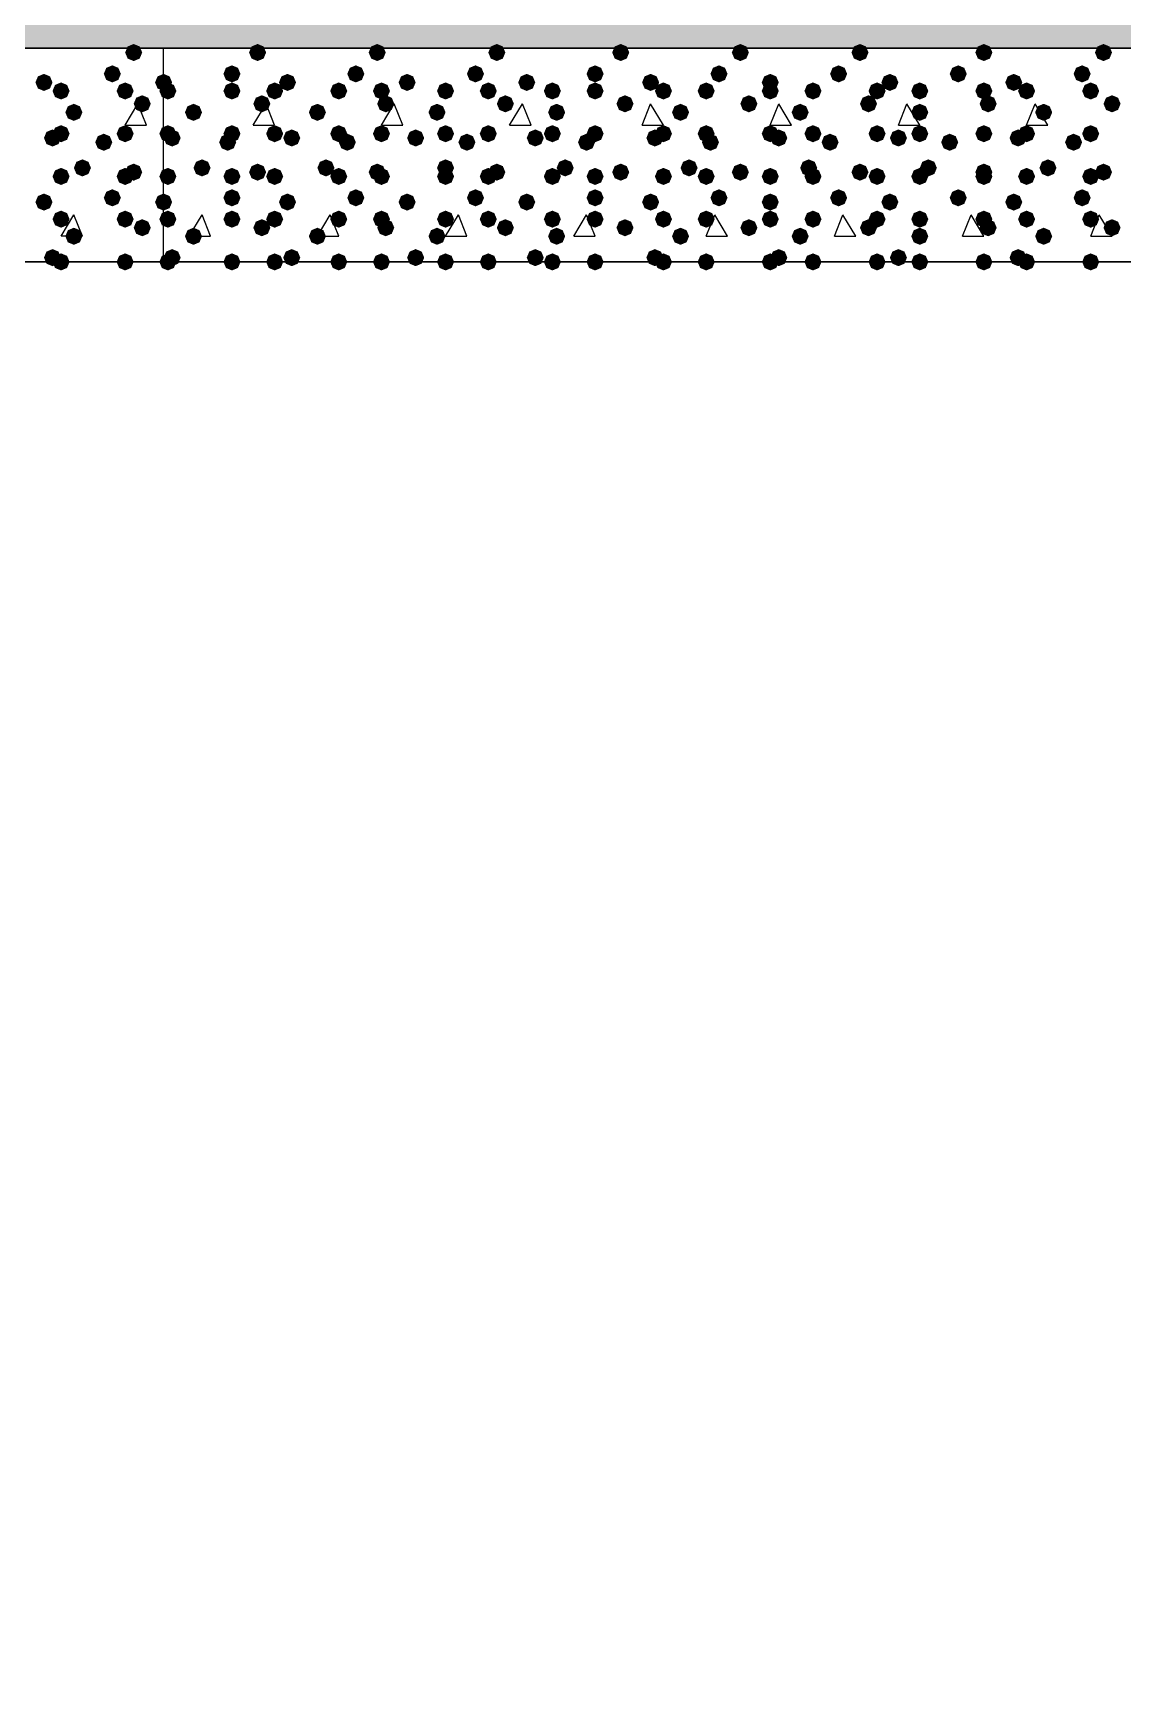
# Model space of a CAD drawing. Header units: millimetres. Extents: x 0 to 420, y 0 to 297.
# Drawn here: x 216.94 to 227.73, y 132.12 to 148.61 of the extents above; entities that cross this region are included whole.
import ezdxf

# ---------------------------------------------------------------- set-up
doc = ezdxf.new("R2010")
doc.units = ezdxf.units.MM
doc.layers.get('0').update_dxf_attribs({"linetype": 'CONTINUOUS'})

msp = doc.modelspace()

# ---------------------------------------------------------------- hatches: boundary and pattern name
at = {"true_color": 0x000008}
h = msp.add_hatch(color=0, dxfattribs=at)
h.paths.add_polyline_path([(379.603, 160.485667), (33.528, 160.485667), (379.603, 148.463)], flags=0)
h.paths.add_polyline_path([(33.528, 160.485667), (379.603, 148.463), (33.528, 148.463)], flags=0)
at = {"true_color": 0x000007}
for points in [[(218.016667, 148.420667), (217.991796, 148.360871), (217.932, 148.336), (217.872204, 148.360871), (217.847333, 148.420667), (217.872204, 148.480462), (217.932, 148.505333), (217.991796, 148.480463)], [(217.805, 148.209), (217.780129, 148.149204), (217.720333, 148.124333), (217.660538, 148.149204), (217.635667, 148.209), (217.660537, 148.268796), (217.720333, 148.293667), (217.780129, 148.268796)], [(217.127667, 148.124333), (217.102796, 148.064537), (217.043, 148.039667), (216.983204, 148.064537), (216.958333, 148.124333), (216.983204, 148.184129), (217.043, 148.209), (217.102796, 148.184129)], [(217.297, 148.039667), (217.272129, 147.979871), (217.212333, 147.955), (217.152537, 147.979871), (217.127667, 148.039667), (217.152537, 148.099462), (217.212333, 148.124333), (217.272129, 148.099463)], [(217.932, 148.039667), (217.907129, 147.979871), (217.847333, 147.955), (217.787537, 147.979871), (217.762667, 148.039667), (217.787537, 148.099462), (217.847333, 148.124333), (217.907129, 148.099463)], [(217.424, 147.828), (217.399129, 147.768204), (217.339333, 147.743333), (217.279538, 147.768204), (217.254667, 147.828), (217.279537, 147.887796), (217.339333, 147.912667), (217.399129, 147.887796)], [(218.101333, 147.912667), (218.076462, 147.852871), (218.016667, 147.828), (217.956871, 147.852871), (217.932, 147.912667), (217.956871, 147.972462), (218.016667, 147.997333), (218.076462, 147.972463)], [(217.212333, 147.574), (217.187462, 147.514204), (217.127667, 147.489333), (217.067871, 147.514204), (217.043, 147.574), (217.067871, 147.633796), (217.127667, 147.658667), (217.187462, 147.633796)], [(217.297, 147.616333), (217.272129, 147.556537), (217.212333, 147.531667), (217.152537, 147.556537), (217.127667, 147.616333), (217.152537, 147.676129), (217.212333, 147.701), (217.272129, 147.676129)], [(217.720333, 147.531667), (217.695462, 147.471871), (217.635667, 147.447), (217.575871, 147.471871), (217.551, 147.531667), (217.575871, 147.591462), (217.635667, 147.616333), (217.695462, 147.591463)], [(217.932, 147.616333), (217.907129, 147.556537), (217.847333, 147.531667), (217.787537, 147.556537), (217.762667, 147.616333), (217.787537, 147.676129), (217.847333, 147.701), (217.907129, 147.676129)], [(217.297, 147.193), (217.272129, 147.133204), (217.212333, 147.108333), (217.152537, 147.133204), (217.127667, 147.193), (217.152537, 147.252796), (217.212333, 147.277667), (217.272129, 147.252796)], [(217.508667, 147.277667), (217.483796, 147.217871), (217.424, 147.193), (217.364204, 147.217871), (217.339333, 147.277667), (217.364204, 147.337462), (217.424, 147.362333), (217.483796, 147.337463)], [(217.932, 147.193), (217.907129, 147.133204), (217.847333, 147.108333), (217.787537, 147.133204), (217.762667, 147.193), (217.787537, 147.252796), (217.847333, 147.277667), (217.907129, 147.252796)], [(218.016667, 147.235333), (217.991796, 147.175537), (217.932, 147.150667), (217.872204, 147.175537), (217.847333, 147.235333), (217.872204, 147.295129), (217.932, 147.32), (217.991796, 147.295129)], [(217.127667, 146.939), (217.102796, 146.879204), (217.043, 146.854333), (216.983204, 146.879204), (216.958333, 146.939), (216.983204, 146.998796), (217.043, 147.023667), (217.102796, 146.998796)], [(217.805, 146.981333), (217.780129, 146.921537), (217.720333, 146.896667), (217.660538, 146.921537), (217.635667, 146.981333), (217.660537, 147.041129), (217.720333, 147.066), (217.780129, 147.041129)], [(217.297, 146.769667), (217.272129, 146.709871), (217.212333, 146.685), (217.152537, 146.709871), (217.127667, 146.769667), (217.152537, 146.829462), (217.212333, 146.854333), (217.272129, 146.829463)], [(217.932, 146.769667), (217.907129, 146.709871), (217.847333, 146.685), (217.787537, 146.709871), (217.762667, 146.769667), (217.787537, 146.829462), (217.847333, 146.854333), (217.907129, 146.829463)], [(218.101333, 146.685), (218.076462, 146.625204), (218.016667, 146.600333), (217.956871, 146.625204), (217.932, 146.685), (217.956871, 146.744796), (218.016667, 146.769667), (218.076462, 146.744796)], [(217.424, 146.600333), (217.399129, 146.540537), (217.339333, 146.515667), (217.279538, 146.540537), (217.254667, 146.600333), (217.279537, 146.660129), (217.339333, 146.685), (217.399129, 146.660129)], [(217.212333, 146.388667), (217.187462, 146.328871), (217.127667, 146.304), (217.067871, 146.328871), (217.043, 146.388667), (217.067871, 146.448462), (217.127667, 146.473333), (217.187462, 146.448463)], [(217.297, 146.346333), (217.272129, 146.286537), (217.212333, 146.261667), (217.152537, 146.286537), (217.127667, 146.346333), (217.152537, 146.406129), (217.212333, 146.431), (217.272129, 146.406129)], [(217.932, 146.346333), (217.907129, 146.286537), (217.847333, 146.261667), (217.787537, 146.286537), (217.762667, 146.346333), (217.787537, 146.406129), (217.847333, 146.431), (217.907129, 146.406129)]]:
    msp.add_hatch(color=0, dxfattribs=at).paths.add_polyline_path(points, flags=0)
at = {"true_color": 0x000008}
for points in [[(219.244333, 148.420667), (219.219462, 148.360871), (219.159667, 148.336), (219.099871, 148.360871), (219.075, 148.420667), (219.099871, 148.480462), (219.159667, 148.505333), (219.219462, 148.480463)], [(220.429667, 148.420667), (220.404796, 148.360871), (220.345, 148.336), (220.285204, 148.360871), (220.260333, 148.420667), (220.285204, 148.480462), (220.345, 148.505333), (220.404796, 148.480463)], [(221.615, 148.420667), (221.590129, 148.360871), (221.530333, 148.336), (221.470538, 148.360871), (221.445667, 148.420667), (221.470537, 148.480462), (221.530333, 148.505333), (221.590129, 148.480463)], [(222.842667, 148.420667), (222.817796, 148.360871), (222.758, 148.336), (222.698204, 148.360871), (222.673333, 148.420667), (222.698204, 148.480462), (222.758, 148.505333), (222.817796, 148.480463)], [(224.028, 148.420667), (224.003129, 148.360871), (223.943333, 148.336), (223.883537, 148.360871), (223.858667, 148.420667), (223.883537, 148.480462), (223.943333, 148.505333), (224.003129, 148.480463)], [(225.213333, 148.420667), (225.188462, 148.360871), (225.128667, 148.336), (225.068871, 148.360871), (225.044, 148.420667), (225.068871, 148.480462), (225.128667, 148.505333), (225.188462, 148.480463)], [(226.441, 148.420667), (226.416129, 148.360871), (226.356333, 148.336), (226.296538, 148.360871), (226.271667, 148.420667), (226.296537, 148.480462), (226.356333, 148.505333), (226.416129, 148.480463)], [(227.626333, 148.420667), (227.601462, 148.360871), (227.541667, 148.336), (227.481871, 148.360871), (227.457, 148.420667), (227.481871, 148.480462), (227.541667, 148.505333), (227.601462, 148.480463)], [(218.990333, 148.209), (218.965462, 148.149204), (218.905667, 148.124333), (218.845871, 148.149204), (218.821, 148.209), (218.845871, 148.268796), (218.905667, 148.293667), (218.965462, 148.268796)], [(220.218, 148.209), (220.193129, 148.149204), (220.133333, 148.124333), (220.073537, 148.149204), (220.048667, 148.209), (220.073537, 148.268796), (220.133333, 148.293667), (220.193129, 148.268796)], [(221.403333, 148.209), (221.378463, 148.149204), (221.318667, 148.124333), (221.258871, 148.149204), (221.234, 148.209), (221.258871, 148.268796), (221.318667, 148.293667), (221.378462, 148.268796)], [(222.588667, 148.209), (222.563796, 148.149204), (222.504, 148.124333), (222.444204, 148.149204), (222.419333, 148.209), (222.444204, 148.268796), (222.504, 148.293667), (222.563796, 148.268796)], [(223.816333, 148.209), (223.791462, 148.149204), (223.731667, 148.124333), (223.671871, 148.149204), (223.647, 148.209), (223.671871, 148.268796), (223.731667, 148.293667), (223.791462, 148.268796)], [(225.001667, 148.209), (224.976796, 148.149204), (224.917, 148.124333), (224.857204, 148.149204), (224.832333, 148.209), (224.857204, 148.268796), (224.917, 148.293667), (224.976796, 148.268796)], [(226.187, 148.209), (226.162129, 148.149204), (226.102333, 148.124333), (226.042537, 148.149204), (226.017667, 148.209), (226.042537, 148.268796), (226.102333, 148.293667), (226.162129, 148.268796)], [(227.414667, 148.209), (227.389796, 148.149204), (227.33, 148.124333), (227.270204, 148.149204), (227.245333, 148.209), (227.270204, 148.268796), (227.33, 148.293667), (227.389796, 148.268796)], [(218.313, 148.124333), (218.288129, 148.064537), (218.228333, 148.039667), (218.168538, 148.064537), (218.143667, 148.124333), (218.168537, 148.184129), (218.228333, 148.209), (218.288129, 148.184129)], [(218.355333, 148.039667), (218.330462, 147.979871), (218.270667, 147.955), (218.210871, 147.979871), (218.186, 148.039667), (218.210871, 148.099462), (218.270667, 148.124333), (218.330462, 148.099463)], [(218.990333, 148.039667), (218.965462, 147.979871), (218.905667, 147.955), (218.845871, 147.979871), (218.821, 148.039667), (218.845871, 148.099462), (218.905667, 148.124333), (218.965462, 148.099463)], [(219.413667, 148.039667), (219.388796, 147.979871), (219.329, 147.955), (219.269204, 147.979871), (219.244333, 148.039667), (219.269204, 148.099462), (219.329, 148.124333), (219.388796, 148.099463)], [(219.540667, 148.124333), (219.515796, 148.064537), (219.456, 148.039667), (219.396204, 148.064537), (219.371333, 148.124333), (219.396204, 148.184129), (219.456, 148.209), (219.515796, 148.184129)], [(220.048667, 148.039667), (220.023796, 147.979871), (219.964, 147.955), (219.904204, 147.979871), (219.879333, 148.039667), (219.904204, 148.099462), (219.964, 148.124333), (220.023796, 148.099463)], [(220.472, 148.039667), (220.447129, 147.979871), (220.387333, 147.955), (220.327538, 147.979871), (220.302667, 148.039667), (220.327537, 148.099462), (220.387333, 148.124333), (220.447129, 148.099463)], [(220.726, 148.124333), (220.701129, 148.064537), (220.641333, 148.039667), (220.581538, 148.064537), (220.556667, 148.124333), (220.581537, 148.184129), (220.641333, 148.209), (220.701129, 148.184129)], [(221.107, 148.039667), (221.082129, 147.979871), (221.022333, 147.955), (220.962538, 147.979871), (220.937667, 148.039667), (220.962537, 148.099462), (221.022333, 148.124333), (221.082129, 148.099463)], [(221.530333, 148.039667), (221.505462, 147.979871), (221.445667, 147.955), (221.385871, 147.979871), (221.361, 148.039667), (221.385871, 148.099462), (221.445667, 148.124333), (221.505462, 148.099463)], [(221.911333, 148.124333), (221.886462, 148.064537), (221.826667, 148.039667), (221.766871, 148.064537), (221.742, 148.124333), (221.766871, 148.184129), (221.826667, 148.209), (221.886462, 148.184129)], [(222.165333, 148.039667), (222.140462, 147.979871), (222.080667, 147.955), (222.020871, 147.979871), (221.996, 148.039667), (222.020871, 148.099462), (222.080667, 148.124333), (222.140462, 148.099463)], [(222.588667, 148.039667), (222.563796, 147.979871), (222.504, 147.955), (222.444204, 147.979871), (222.419333, 148.039667), (222.444204, 148.099462), (222.504, 148.124333), (222.563796, 148.099463)], [(223.139, 148.124333), (223.114129, 148.064537), (223.054333, 148.039667), (222.994538, 148.064537), (222.969667, 148.124333), (222.994537, 148.184129), (223.054333, 148.209), (223.114129, 148.184129)], [(223.266, 148.039667), (223.241129, 147.979871), (223.181333, 147.955), (223.121538, 147.979871), (223.096667, 148.039667), (223.121537, 148.099462), (223.181333, 148.124333), (223.241129, 148.099463)], [(223.689333, 148.039667), (223.664463, 147.979871), (223.604667, 147.955), (223.544871, 147.979871), (223.52, 148.039667), (223.544871, 148.099462), (223.604667, 148.124333), (223.664462, 148.099463)], [(224.324333, 148.124333), (224.299463, 148.064537), (224.239667, 148.039667), (224.179871, 148.064537), (224.155, 148.124333), (224.179871, 148.184129), (224.239667, 148.209), (224.299462, 148.184129)], [(224.324333, 148.039667), (224.299463, 147.979871), (224.239667, 147.955), (224.179871, 147.979871), (224.155, 148.039667), (224.179871, 148.099462), (224.239667, 148.124333), (224.299462, 148.099463)], [(224.747667, 148.039667), (224.722796, 147.979871), (224.663, 147.955), (224.603204, 147.979871), (224.578333, 148.039667), (224.603204, 148.099462), (224.663, 148.124333), (224.722796, 148.099463)], [(225.382667, 148.039667), (225.357796, 147.979871), (225.298, 147.955), (225.238204, 147.979871), (225.213333, 148.039667), (225.238204, 148.099462), (225.298, 148.124333), (225.357796, 148.099463)], [(225.509667, 148.124333), (225.484796, 148.064537), (225.425, 148.039667), (225.365204, 148.064537), (225.340333, 148.124333), (225.365204, 148.184129), (225.425, 148.209), (225.484796, 148.184129)], [(225.806, 148.039667), (225.781129, 147.979871), (225.721333, 147.955), (225.661538, 147.979871), (225.636667, 148.039667), (225.661537, 148.099462), (225.721333, 148.124333), (225.781129, 148.099463)], [(226.441, 148.039667), (226.416129, 147.979871), (226.356333, 147.955), (226.296538, 147.979871), (226.271667, 148.039667), (226.296537, 148.099462), (226.356333, 148.124333), (226.416129, 148.099463)], [(226.737333, 148.124333), (226.712462, 148.064537), (226.652667, 148.039667), (226.592871, 148.064537), (226.568, 148.124333), (226.592871, 148.184129), (226.652667, 148.209), (226.712462, 148.184129)], [(226.864333, 148.039667), (226.839463, 147.979871), (226.779667, 147.955), (226.719871, 147.979871), (226.695, 148.039667), (226.719871, 148.099462), (226.779667, 148.124333), (226.839462, 148.099463)], [(227.499333, 148.039667), (227.474463, 147.979871), (227.414667, 147.955), (227.354871, 147.979871), (227.33, 148.039667), (227.354871, 148.099462), (227.414667, 148.124333), (227.474462, 148.099463)], [(218.609333, 147.828), (218.584463, 147.768204), (218.524667, 147.743333), (218.464871, 147.768204), (218.44, 147.828), (218.464871, 147.887796), (218.524667, 147.912667), (218.584462, 147.887796)], [(219.286667, 147.912667), (219.261796, 147.852871), (219.202, 147.828), (219.142204, 147.852871), (219.117333, 147.912667), (219.142204, 147.972462), (219.202, 147.997333), (219.261796, 147.972463)], [(219.837, 147.828), (219.812129, 147.768204), (219.752333, 147.743333), (219.692537, 147.768204), (219.667667, 147.828), (219.692537, 147.887796), (219.752333, 147.912667), (219.812129, 147.887796)], [(220.514333, 147.912667), (220.489463, 147.852871), (220.429667, 147.828), (220.369871, 147.852871), (220.345, 147.912667), (220.369871, 147.972462), (220.429667, 147.997333), (220.489462, 147.972463)], [(221.022333, 147.828), (220.997462, 147.768204), (220.937667, 147.743333), (220.877871, 147.768204), (220.853, 147.828), (220.877871, 147.887796), (220.937667, 147.912667), (220.997462, 147.887796)], [(221.699667, 147.912667), (221.674796, 147.852871), (221.615, 147.828), (221.555204, 147.852871), (221.530333, 147.912667), (221.555204, 147.972462), (221.615, 147.997333), (221.674796, 147.972463)], [(222.207667, 147.828), (222.182796, 147.768204), (222.123, 147.743333), (222.063204, 147.768204), (222.038333, 147.828), (222.063204, 147.887796), (222.123, 147.912667), (222.182796, 147.887796)], [(222.885, 147.912667), (222.860129, 147.852871), (222.800333, 147.828), (222.740538, 147.852871), (222.715667, 147.912667), (222.740537, 147.972462), (222.800333, 147.997333), (222.860129, 147.972463)], [(223.435333, 147.828), (223.410462, 147.768204), (223.350667, 147.743333), (223.290871, 147.768204), (223.266, 147.828), (223.290871, 147.887796), (223.350667, 147.912667), (223.410462, 147.887796)], [(224.112667, 147.912667), (224.087796, 147.852871), (224.028, 147.828), (223.968204, 147.852871), (223.943333, 147.912667), (223.968204, 147.972462), (224.028, 147.997333), (224.087796, 147.972463)], [(224.620667, 147.828), (224.595796, 147.768204), (224.536, 147.743333), (224.476204, 147.768204), (224.451333, 147.828), (224.476204, 147.887796), (224.536, 147.912667), (224.595796, 147.887796)], [(225.298, 147.912667), (225.273129, 147.852871), (225.213333, 147.828), (225.153538, 147.852871), (225.128667, 147.912667), (225.153537, 147.972462), (225.213333, 147.997333), (225.273129, 147.972463)], [(225.806, 147.828), (225.781129, 147.768204), (225.721333, 147.743333), (225.661538, 147.768204), (225.636667, 147.828), (225.661537, 147.887796), (225.721333, 147.912667), (225.781129, 147.887796)], [(226.483333, 147.912667), (226.458463, 147.852871), (226.398667, 147.828), (226.338871, 147.852871), (226.314, 147.912667), (226.338871, 147.972462), (226.398667, 147.997333), (226.458462, 147.972463)], [(227.033667, 147.828), (227.008796, 147.768204), (226.949, 147.743333), (226.889204, 147.768204), (226.864333, 147.828), (226.889204, 147.887796), (226.949, 147.912667), (227.008796, 147.887796)], [(227.711, 147.912667), (227.686129, 147.852871), (227.626333, 147.828), (227.566538, 147.852871), (227.541667, 147.912667), (227.566537, 147.972462), (227.626333, 147.997333), (227.686129, 147.972463)], [(218.355333, 147.616333), (218.330462, 147.556537), (218.270667, 147.531667), (218.210871, 147.556537), (218.186, 147.616333), (218.210871, 147.676129), (218.270667, 147.701), (218.330462, 147.676129)], [(218.397667, 147.574), (218.372796, 147.514204), (218.313, 147.489333), (218.253204, 147.514204), (218.228333, 147.574), (218.253204, 147.633796), (218.313, 147.658667), (218.372796, 147.633796)], [(218.948, 147.531667), (218.923129, 147.471871), (218.863333, 147.447), (218.803538, 147.471871), (218.778667, 147.531667), (218.803537, 147.591462), (218.863333, 147.616333), (218.923129, 147.591463)], [(218.990333, 147.616333), (218.965462, 147.556537), (218.905667, 147.531667), (218.845871, 147.556537), (218.821, 147.616333), (218.845871, 147.676129), (218.905667, 147.701), (218.965462, 147.676129)], [(219.413667, 147.616333), (219.388796, 147.556537), (219.329, 147.531667), (219.269204, 147.556537), (219.244333, 147.616333), (219.269204, 147.676129), (219.329, 147.701), (219.388796, 147.676129)], [(219.583, 147.574), (219.558129, 147.514204), (219.498333, 147.489333), (219.438538, 147.514204), (219.413667, 147.574), (219.438537, 147.633796), (219.498333, 147.658667), (219.558129, 147.633796)], [(220.048667, 147.616333), (220.023796, 147.556537), (219.964, 147.531667), (219.904204, 147.556537), (219.879333, 147.616333), (219.904204, 147.676129), (219.964, 147.701), (220.023796, 147.676129)], [(220.133333, 147.531667), (220.108462, 147.471871), (220.048667, 147.447), (219.988871, 147.471871), (219.964, 147.531667), (219.988871, 147.591462), (220.048667, 147.616333), (220.108462, 147.591463)], [(220.472, 147.616333), (220.447129, 147.556537), (220.387333, 147.531667), (220.327538, 147.556537), (220.302667, 147.616333), (220.327537, 147.676129), (220.387333, 147.701), (220.447129, 147.676129)], [(220.810667, 147.574), (220.785796, 147.514204), (220.726, 147.489333), (220.666204, 147.514204), (220.641333, 147.574), (220.666204, 147.633796), (220.726, 147.658667), (220.785796, 147.633796)], [(221.107, 147.616333), (221.082129, 147.556537), (221.022333, 147.531667), (220.962538, 147.556537), (220.937667, 147.616333), (220.962537, 147.676129), (221.022333, 147.701), (221.082129, 147.676129)], [(221.318667, 147.531667), (221.293796, 147.471871), (221.234, 147.447), (221.174204, 147.471871), (221.149333, 147.531667), (221.174204, 147.591462), (221.234, 147.616333), (221.293796, 147.591463)], [(221.530333, 147.616333), (221.505462, 147.556537), (221.445667, 147.531667), (221.385871, 147.556537), (221.361, 147.616333), (221.385871, 147.676129), (221.445667, 147.701), (221.505462, 147.676129)], [(221.996, 147.574), (221.971129, 147.514204), (221.911333, 147.489333), (221.851538, 147.514204), (221.826667, 147.574), (221.851537, 147.633796), (221.911333, 147.658667), (221.971129, 147.633796)], [(222.165333, 147.616333), (222.140462, 147.556537), (222.080667, 147.531667), (222.020871, 147.556537), (221.996, 147.616333), (222.020871, 147.676129), (222.080667, 147.701), (222.140462, 147.676129)], [(222.504, 147.531667), (222.479129, 147.471871), (222.419333, 147.447), (222.359537, 147.471871), (222.334667, 147.531667), (222.359537, 147.591462), (222.419333, 147.616333), (222.479129, 147.591463)], [(222.588667, 147.616333), (222.563796, 147.556537), (222.504, 147.531667), (222.444204, 147.556537), (222.419333, 147.616333), (222.444204, 147.676129), (222.504, 147.701), (222.563796, 147.676129)], [(223.181333, 147.574), (223.156462, 147.514204), (223.096667, 147.489333), (223.036871, 147.514204), (223.012, 147.574), (223.036871, 147.633796), (223.096667, 147.658667), (223.156462, 147.633796)], [(223.266, 147.616333), (223.241129, 147.556537), (223.181333, 147.531667), (223.121538, 147.556537), (223.096667, 147.616333), (223.121537, 147.676129), (223.181333, 147.701), (223.241129, 147.676129)], [(223.689333, 147.616333), (223.664463, 147.556537), (223.604667, 147.531667), (223.544871, 147.556537), (223.52, 147.616333), (223.544871, 147.676129), (223.604667, 147.701), (223.664462, 147.676129)], [(223.731667, 147.531667), (223.706796, 147.471871), (223.647, 147.447), (223.587204, 147.471871), (223.562333, 147.531667), (223.587204, 147.591462), (223.647, 147.616333), (223.706796, 147.591463)], [(224.324333, 147.616333), (224.299463, 147.556537), (224.239667, 147.531667), (224.179871, 147.556537), (224.155, 147.616333), (224.179871, 147.676129), (224.239667, 147.701), (224.299462, 147.676129)], [(224.409, 147.574), (224.384129, 147.514204), (224.324333, 147.489333), (224.264538, 147.514204), (224.239667, 147.574), (224.264537, 147.633796), (224.324333, 147.658667), (224.384129, 147.633796)], [(224.747667, 147.616333), (224.722796, 147.556537), (224.663, 147.531667), (224.603204, 147.556537), (224.578333, 147.616333), (224.603204, 147.676129), (224.663, 147.701), (224.722796, 147.676129)], [(224.917, 147.531667), (224.892129, 147.471871), (224.832333, 147.447), (224.772538, 147.471871), (224.747667, 147.531667), (224.772537, 147.591462), (224.832333, 147.616333), (224.892129, 147.591463)], [(225.382667, 147.616333), (225.357796, 147.556537), (225.298, 147.531667), (225.238204, 147.556537), (225.213333, 147.616333), (225.238204, 147.676129), (225.298, 147.701), (225.357796, 147.676129)], [(225.594333, 147.574), (225.569462, 147.514204), (225.509667, 147.489333), (225.449871, 147.514204), (225.425, 147.574), (225.449871, 147.633796), (225.509667, 147.658667), (225.569462, 147.633796)], [(225.806, 147.616333), (225.781129, 147.556537), (225.721333, 147.531667), (225.661538, 147.556537), (225.636667, 147.616333), (225.661537, 147.676129), (225.721333, 147.701), (225.781129, 147.676129)], [(226.102333, 147.531667), (226.077462, 147.471871), (226.017667, 147.447), (225.957871, 147.471871), (225.933, 147.531667), (225.957871, 147.591462), (226.017667, 147.616333), (226.077462, 147.591463)], [(226.441, 147.616333), (226.416129, 147.556537), (226.356333, 147.531667), (226.296538, 147.556537), (226.271667, 147.616333), (226.296537, 147.676129), (226.356333, 147.701), (226.416129, 147.676129)], [(226.779667, 147.574), (226.754796, 147.514204), (226.695, 147.489333), (226.635204, 147.514204), (226.610333, 147.574), (226.635204, 147.633796), (226.695, 147.658667), (226.754796, 147.633796)], [(226.864333, 147.616333), (226.839463, 147.556537), (226.779667, 147.531667), (226.719871, 147.556537), (226.695, 147.616333), (226.719871, 147.676129), (226.779667, 147.701), (226.839462, 147.676129)], [(227.33, 147.531667), (227.305129, 147.471871), (227.245333, 147.447), (227.185538, 147.471871), (227.160667, 147.531667), (227.185537, 147.591462), (227.245333, 147.616333), (227.305129, 147.591463)], [(227.499333, 147.616333), (227.474463, 147.556537), (227.414667, 147.531667), (227.354871, 147.556537), (227.33, 147.616333), (227.354871, 147.676129), (227.414667, 147.701), (227.474462, 147.676129)], [(218.355333, 147.193), (218.330462, 147.133204), (218.270667, 147.108333), (218.210871, 147.133204), (218.186, 147.193), (218.210871, 147.252796), (218.270667, 147.277667), (218.330462, 147.252796)], [(218.694, 147.277667), (218.669129, 147.217871), (218.609333, 147.193), (218.549537, 147.217871), (218.524667, 147.277667), (218.549537, 147.337462), (218.609333, 147.362333), (218.669129, 147.337463)], [(218.990333, 147.193), (218.965462, 147.133204), (218.905667, 147.108333), (218.845871, 147.133204), (218.821, 147.193), (218.845871, 147.252796), (218.905667, 147.277667), (218.965462, 147.252796)], [(219.244333, 147.235333), (219.219462, 147.175537), (219.159667, 147.150667), (219.099871, 147.175537), (219.075, 147.235333), (219.099871, 147.295129), (219.159667, 147.32), (219.219462, 147.295129)], [(219.413667, 147.193), (219.388796, 147.133204), (219.329, 147.108333), (219.269204, 147.133204), (219.244333, 147.193), (219.269204, 147.252796), (219.329, 147.277667), (219.388796, 147.252796)], [(219.921667, 147.277667), (219.896796, 147.217871), (219.837, 147.193), (219.777204, 147.217871), (219.752333, 147.277667), (219.777204, 147.337462), (219.837, 147.362333), (219.896796, 147.337463)], [(220.048667, 147.193), (220.023796, 147.133204), (219.964, 147.108333), (219.904204, 147.133204), (219.879333, 147.193), (219.904204, 147.252796), (219.964, 147.277667), (220.023796, 147.252796)], [(220.429667, 147.235333), (220.404796, 147.175537), (220.345, 147.150667), (220.285204, 147.175537), (220.260333, 147.235333), (220.285204, 147.295129), (220.345, 147.32), (220.404796, 147.295129)], [(220.472, 147.193), (220.447129, 147.133204), (220.387333, 147.108333), (220.327538, 147.133204), (220.302667, 147.193), (220.327537, 147.252796), (220.387333, 147.277667), (220.447129, 147.252796)], [(221.107, 147.277667), (221.082129, 147.217871), (221.022333, 147.193), (220.962538, 147.217871), (220.937667, 147.277667), (220.962537, 147.337462), (221.022333, 147.362333), (221.082129, 147.337463)], [(221.107, 147.193), (221.082129, 147.133204), (221.022333, 147.108333), (220.962538, 147.133204), (220.937667, 147.193), (220.962537, 147.252796), (221.022333, 147.277667), (221.082129, 147.252796)], [(221.530333, 147.193), (221.505462, 147.133204), (221.445667, 147.108333), (221.385871, 147.133204), (221.361, 147.193), (221.385871, 147.252796), (221.445667, 147.277667), (221.505462, 147.252796)], [(221.615, 147.235333), (221.590129, 147.175537), (221.530333, 147.150667), (221.470538, 147.175537), (221.445667, 147.235333), (221.470537, 147.295129), (221.530333, 147.32), (221.590129, 147.295129)], [(222.165333, 147.193), (222.140462, 147.133204), (222.080667, 147.108333), (222.020871, 147.133204), (221.996, 147.193), (222.020871, 147.252796), (222.080667, 147.277667), (222.140462, 147.252796)], [(222.292333, 147.277667), (222.267462, 147.217871), (222.207667, 147.193), (222.147871, 147.217871), (222.123, 147.277667), (222.147871, 147.337462), (222.207667, 147.362333), (222.267462, 147.337463)], [(222.588667, 147.193), (222.563796, 147.133204), (222.504, 147.108333), (222.444204, 147.133204), (222.419333, 147.193), (222.444204, 147.252796), (222.504, 147.277667), (222.563796, 147.252796)], [(222.842667, 147.235333), (222.817796, 147.175537), (222.758, 147.150667), (222.698204, 147.175537), (222.673333, 147.235333), (222.698204, 147.295129), (222.758, 147.32), (222.817796, 147.295129)], [(223.266, 147.193), (223.241129, 147.133204), (223.181333, 147.108333), (223.121538, 147.133204), (223.096667, 147.193), (223.121537, 147.252796), (223.181333, 147.277667), (223.241129, 147.252796)], [(223.52, 147.277667), (223.495129, 147.217871), (223.435333, 147.193), (223.375538, 147.217871), (223.350667, 147.277667), (223.375537, 147.337462), (223.435333, 147.362333), (223.495129, 147.337463)], [(223.689333, 147.193), (223.664463, 147.133204), (223.604667, 147.108333), (223.544871, 147.133204), (223.52, 147.193), (223.544871, 147.252796), (223.604667, 147.277667), (223.664462, 147.252796)], [(224.028, 147.235333), (224.003129, 147.175537), (223.943333, 147.150667), (223.883537, 147.175537), (223.858667, 147.235333), (223.883537, 147.295129), (223.943333, 147.32), (224.003129, 147.295129)], [(224.324333, 147.193), (224.299463, 147.133204), (224.239667, 147.108333), (224.179871, 147.133204), (224.155, 147.193), (224.179871, 147.252796), (224.239667, 147.277667), (224.299462, 147.252796)], [(224.705333, 147.277667), (224.680462, 147.217871), (224.620667, 147.193), (224.560871, 147.217871), (224.536, 147.277667), (224.560871, 147.337462), (224.620667, 147.362333), (224.680462, 147.337463)], [(224.747667, 147.193), (224.722796, 147.133204), (224.663, 147.108333), (224.603204, 147.133204), (224.578333, 147.193), (224.603204, 147.252796), (224.663, 147.277667), (224.722796, 147.252796)], [(225.213333, 147.235333), (225.188462, 147.175537), (225.128667, 147.150667), (225.068871, 147.175537), (225.044, 147.235333), (225.068871, 147.295129), (225.128667, 147.32), (225.188462, 147.295129)], [(225.382667, 147.193), (225.357796, 147.133204), (225.298, 147.108333), (225.238204, 147.133204), (225.213333, 147.193), (225.238204, 147.252796), (225.298, 147.277667), (225.357796, 147.252796)], [(225.806, 147.193), (225.781129, 147.133204), (225.721333, 147.108333), (225.661538, 147.133204), (225.636667, 147.193), (225.661537, 147.252796), (225.721333, 147.277667), (225.781129, 147.252796)], [(225.890667, 147.277667), (225.865796, 147.217871), (225.806, 147.193), (225.746204, 147.217871), (225.721333, 147.277667), (225.746204, 147.337462), (225.806, 147.362333), (225.865796, 147.337463)], [(226.441, 147.235333), (226.416129, 147.175537), (226.356333, 147.150667), (226.296538, 147.175537), (226.271667, 147.235333), (226.296537, 147.295129), (226.356333, 147.32), (226.416129, 147.295129)], [(226.441, 147.193), (226.416129, 147.133204), (226.356333, 147.108333), (226.296538, 147.133204), (226.271667, 147.193), (226.296537, 147.252796), (226.356333, 147.277667), (226.416129, 147.252796)], [(226.864333, 147.193), (226.839463, 147.133204), (226.779667, 147.108333), (226.719871, 147.133204), (226.695, 147.193), (226.719871, 147.252796), (226.779667, 147.277667), (226.839462, 147.252796)], [(227.076, 147.277667), (227.051129, 147.217871), (226.991333, 147.193), (226.931538, 147.217871), (226.906667, 147.277667), (226.931537, 147.337462), (226.991333, 147.362333), (227.051129, 147.337463)], [(227.499333, 147.193), (227.474463, 147.133204), (227.414667, 147.108333), (227.354871, 147.133204), (227.33, 147.193), (227.354871, 147.252796), (227.414667, 147.277667), (227.474462, 147.252796)], [(227.626333, 147.235333), (227.601462, 147.175537), (227.541667, 147.150667), (227.481871, 147.175537), (227.457, 147.235333), (227.481871, 147.295129), (227.541667, 147.32), (227.601462, 147.295129)], [(218.313, 146.939), (218.288129, 146.879204), (218.228333, 146.854333), (218.168538, 146.879204), (218.143667, 146.939), (218.168537, 146.998796), (218.228333, 147.023667), (218.288129, 146.998796)], [(218.990333, 146.981333), (218.965462, 146.921537), (218.905667, 146.896667), (218.845871, 146.921537), (218.821, 146.981333), (218.845871, 147.041129), (218.905667, 147.066), (218.965462, 147.041129)], [(219.540667, 146.939), (219.515796, 146.879204), (219.456, 146.854333), (219.396204, 146.879204), (219.371333, 146.939), (219.396204, 146.998796), (219.456, 147.023667), (219.515796, 146.998796)], [(220.218, 146.981333), (220.193129, 146.921537), (220.133333, 146.896667), (220.073537, 146.921537), (220.048667, 146.981333), (220.073537, 147.041129), (220.133333, 147.066), (220.193129, 147.041129)], [(220.726, 146.939), (220.701129, 146.879204), (220.641333, 146.854333), (220.581538, 146.879204), (220.556667, 146.939), (220.581537, 146.998796), (220.641333, 147.023667), (220.701129, 146.998796)], [(221.403333, 146.981333), (221.378463, 146.921537), (221.318667, 146.896667), (221.258871, 146.921537), (221.234, 146.981333), (221.258871, 147.041129), (221.318667, 147.066), (221.378462, 147.041129)], [(221.911333, 146.939), (221.886462, 146.879204), (221.826667, 146.854333), (221.766871, 146.879204), (221.742, 146.939), (221.766871, 146.998796), (221.826667, 147.023667), (221.886462, 146.998796)], [(222.588667, 146.981333), (222.563796, 146.921537), (222.504, 146.896667), (222.444204, 146.921537), (222.419333, 146.981333), (222.444204, 147.041129), (222.504, 147.066), (222.563796, 147.041129)], [(223.139, 146.939), (223.114129, 146.879204), (223.054333, 146.854333), (222.994538, 146.879204), (222.969667, 146.939), (222.994537, 146.998796), (223.054333, 147.023667), (223.114129, 146.998796)], [(223.816333, 146.981333), (223.791462, 146.921537), (223.731667, 146.896667), (223.671871, 146.921537), (223.647, 146.981333), (223.671871, 147.041129), (223.731667, 147.066), (223.791462, 147.041129)], [(224.324333, 146.939), (224.299463, 146.879204), (224.239667, 146.854333), (224.179871, 146.879204), (224.155, 146.939), (224.179871, 146.998796), (224.239667, 147.023667), (224.299462, 146.998796)], [(225.001667, 146.981333), (224.976796, 146.921537), (224.917, 146.896667), (224.857204, 146.921537), (224.832333, 146.981333), (224.857204, 147.041129), (224.917, 147.066), (224.976796, 147.041129)], [(225.509667, 146.939), (225.484796, 146.879204), (225.425, 146.854333), (225.365204, 146.879204), (225.340333, 146.939), (225.365204, 146.998796), (225.425, 147.023667), (225.484796, 146.998796)], [(226.187, 146.981333), (226.162129, 146.921537), (226.102333, 146.896667), (226.042537, 146.921537), (226.017667, 146.981333), (226.042537, 147.041129), (226.102333, 147.066), (226.162129, 147.041129)], [(226.737333, 146.939), (226.712462, 146.879204), (226.652667, 146.854333), (226.592871, 146.879204), (226.568, 146.939), (226.592871, 146.998796), (226.652667, 147.023667), (226.712462, 146.998796)], [(227.414667, 146.981333), (227.389796, 146.921537), (227.33, 146.896667), (227.270204, 146.921537), (227.245333, 146.981333), (227.270204, 147.041129), (227.33, 147.066), (227.389796, 147.041129)], [(218.355333, 146.769667), (218.330462, 146.709871), (218.270667, 146.685), (218.210871, 146.709871), (218.186, 146.769667), (218.210871, 146.829462), (218.270667, 146.854333), (218.330462, 146.829463)], [(218.990333, 146.769667), (218.965462, 146.709871), (218.905667, 146.685), (218.845871, 146.709871), (218.821, 146.769667), (218.845871, 146.829462), (218.905667, 146.854333), (218.965462, 146.829463)], [(219.286667, 146.685), (219.261796, 146.625204), (219.202, 146.600333), (219.142204, 146.625204), (219.117333, 146.685), (219.142204, 146.744796), (219.202, 146.769667), (219.261796, 146.744796)], [(219.413667, 146.769667), (219.388796, 146.709871), (219.329, 146.685), (219.269204, 146.709871), (219.244333, 146.769667), (219.269204, 146.829462), (219.329, 146.854333), (219.388796, 146.829463)], [(220.048667, 146.769667), (220.023796, 146.709871), (219.964, 146.685), (219.904204, 146.709871), (219.879333, 146.769667), (219.904204, 146.829462), (219.964, 146.854333), (220.023796, 146.829463)], [(220.472, 146.769667), (220.447129, 146.709871), (220.387333, 146.685), (220.327538, 146.709871), (220.302667, 146.769667), (220.327537, 146.829462), (220.387333, 146.854333), (220.447129, 146.829463)], [(220.514333, 146.685), (220.489463, 146.625204), (220.429667, 146.600333), (220.369871, 146.625204), (220.345, 146.685), (220.369871, 146.744796), (220.429667, 146.769667), (220.489462, 146.744796)], [(221.107, 146.769667), (221.082129, 146.709871), (221.022333, 146.685), (220.962538, 146.709871), (220.937667, 146.769667), (220.962537, 146.829462), (221.022333, 146.854333), (221.082129, 146.829463)], [(221.530333, 146.769667), (221.505462, 146.709871), (221.445667, 146.685), (221.385871, 146.709871), (221.361, 146.769667), (221.385871, 146.829462), (221.445667, 146.854333), (221.505462, 146.829463)], [(221.699667, 146.685), (221.674796, 146.625204), (221.615, 146.600333), (221.555204, 146.625204), (221.530333, 146.685), (221.555204, 146.744796), (221.615, 146.769667), (221.674796, 146.744796)], [(222.165333, 146.769667), (222.140462, 146.709871), (222.080667, 146.685), (222.020871, 146.709871), (221.996, 146.769667), (222.020871, 146.829462), (222.080667, 146.854333), (222.140462, 146.829463)], [(222.588667, 146.769667), (222.563796, 146.709871), (222.504, 146.685), (222.444204, 146.709871), (222.419333, 146.769667), (222.444204, 146.829462), (222.504, 146.854333), (222.563796, 146.829463)], [(222.885, 146.685), (222.860129, 146.625204), (222.800333, 146.600333), (222.740538, 146.625204), (222.715667, 146.685), (222.740537, 146.744796), (222.800333, 146.769667), (222.860129, 146.744796)], [(223.266, 146.769667), (223.241129, 146.709871), (223.181333, 146.685), (223.121538, 146.709871), (223.096667, 146.769667), (223.121537, 146.829462), (223.181333, 146.854333), (223.241129, 146.829463)], [(223.689333, 146.769667), (223.664463, 146.709871), (223.604667, 146.685), (223.544871, 146.709871), (223.52, 146.769667), (223.544871, 146.829462), (223.604667, 146.854333), (223.664462, 146.829463)], [(224.112667, 146.685), (224.087796, 146.625204), (224.028, 146.600333), (223.968204, 146.625204), (223.943333, 146.685), (223.968204, 146.744796), (224.028, 146.769667), (224.087796, 146.744796)], [(224.324333, 146.769667), (224.299463, 146.709871), (224.239667, 146.685), (224.179871, 146.709871), (224.155, 146.769667), (224.179871, 146.829462), (224.239667, 146.854333), (224.299462, 146.829463)], [(224.747667, 146.769667), (224.722796, 146.709871), (224.663, 146.685), (224.603204, 146.709871), (224.578333, 146.769667), (224.603204, 146.829462), (224.663, 146.854333), (224.722796, 146.829463)], [(225.298, 146.685), (225.273129, 146.625204), (225.213333, 146.600333), (225.153538, 146.625204), (225.128667, 146.685), (225.153537, 146.744796), (225.213333, 146.769667), (225.273129, 146.744796)], [(225.382667, 146.769667), (225.357796, 146.709871), (225.298, 146.685), (225.238204, 146.709871), (225.213333, 146.769667), (225.238204, 146.829462), (225.298, 146.854333), (225.357796, 146.829463)], [(225.806, 146.769667), (225.781129, 146.709871), (225.721333, 146.685), (225.661538, 146.709871), (225.636667, 146.769667), (225.661537, 146.829462), (225.721333, 146.854333), (225.781129, 146.829463)], [(226.441, 146.769667), (226.416129, 146.709871), (226.356333, 146.685), (226.296538, 146.709871), (226.271667, 146.769667), (226.296537, 146.829462), (226.356333, 146.854333), (226.416129, 146.829463)], [(226.483333, 146.685), (226.458463, 146.625204), (226.398667, 146.600333), (226.338871, 146.625204), (226.314, 146.685), (226.338871, 146.744796), (226.398667, 146.769667), (226.458462, 146.744796)], [(226.864333, 146.769667), (226.839463, 146.709871), (226.779667, 146.685), (226.719871, 146.709871), (226.695, 146.769667), (226.719871, 146.829462), (226.779667, 146.854333), (226.839462, 146.829463)], [(227.499333, 146.769667), (227.474463, 146.709871), (227.414667, 146.685), (227.354871, 146.709871), (227.33, 146.769667), (227.354871, 146.829462), (227.414667, 146.854333), (227.474462, 146.829463)], [(227.711, 146.685), (227.686129, 146.625204), (227.626333, 146.600333), (227.566538, 146.625204), (227.541667, 146.685), (227.566537, 146.744796), (227.626333, 146.769667), (227.686129, 146.744796)], [(218.609333, 146.600333), (218.584463, 146.540537), (218.524667, 146.515667), (218.464871, 146.540537), (218.44, 146.600333), (218.464871, 146.660129), (218.524667, 146.685), (218.584462, 146.660129)], [(219.837, 146.600333), (219.812129, 146.540537), (219.752333, 146.515667), (219.692537, 146.540537), (219.667667, 146.600333), (219.692537, 146.660129), (219.752333, 146.685), (219.812129, 146.660129)], [(221.022333, 146.600333), (220.997462, 146.540537), (220.937667, 146.515667), (220.877871, 146.540537), (220.853, 146.600333), (220.877871, 146.660129), (220.937667, 146.685), (220.997462, 146.660129)], [(222.207667, 146.600333), (222.182796, 146.540537), (222.123, 146.515667), (222.063204, 146.540537), (222.038333, 146.600333), (222.063204, 146.660129), (222.123, 146.685), (222.182796, 146.660129)], [(223.435333, 146.600333), (223.410462, 146.540537), (223.350667, 146.515667), (223.290871, 146.540537), (223.266, 146.600333), (223.290871, 146.660129), (223.350667, 146.685), (223.410462, 146.660129)], [(224.620667, 146.600333), (224.595796, 146.540537), (224.536, 146.515667), (224.476204, 146.540537), (224.451333, 146.600333), (224.476204, 146.660129), (224.536, 146.685), (224.595796, 146.660129)], [(225.806, 146.600333), (225.781129, 146.540537), (225.721333, 146.515667), (225.661538, 146.540537), (225.636667, 146.600333), (225.661537, 146.660129), (225.721333, 146.685), (225.781129, 146.660129)], [(227.033667, 146.600333), (227.008796, 146.540537), (226.949, 146.515667), (226.889204, 146.540537), (226.864333, 146.600333), (226.889204, 146.660129), (226.949, 146.685), (227.008796, 146.660129)], [(218.355333, 146.346333), (218.330462, 146.286537), (218.270667, 146.261667), (218.210871, 146.286537), (218.186, 146.346333), (218.210871, 146.406129), (218.270667, 146.431), (218.330462, 146.406129)], [(218.397667, 146.388667), (218.372796, 146.328871), (218.313, 146.304), (218.253204, 146.328871), (218.228333, 146.388667), (218.253204, 146.448462), (218.313, 146.473333), (218.372796, 146.448463)], [(218.990333, 146.346333), (218.965462, 146.286537), (218.905667, 146.261667), (218.845871, 146.286537), (218.821, 146.346333), (218.845871, 146.406129), (218.905667, 146.431), (218.965462, 146.406129)], [(219.413667, 146.346333), (219.388796, 146.286537), (219.329, 146.261667), (219.269204, 146.286537), (219.244333, 146.346333), (219.269204, 146.406129), (219.329, 146.431), (219.388796, 146.406129)], [(219.583, 146.388667), (219.558129, 146.328871), (219.498333, 146.304), (219.438538, 146.328871), (219.413667, 146.388667), (219.438537, 146.448462), (219.498333, 146.473333), (219.558129, 146.448463)], [(220.048667, 146.346333), (220.023796, 146.286537), (219.964, 146.261667), (219.904204, 146.286537), (219.879333, 146.346333), (219.904204, 146.406129), (219.964, 146.431), (220.023796, 146.406129)], [(220.472, 146.346333), (220.447129, 146.286537), (220.387333, 146.261667), (220.327538, 146.286537), (220.302667, 146.346333), (220.327537, 146.406129), (220.387333, 146.431), (220.447129, 146.406129)], [(220.810667, 146.388667), (220.785796, 146.328871), (220.726, 146.304), (220.666204, 146.328871), (220.641333, 146.388667), (220.666204, 146.448462), (220.726, 146.473333), (220.785796, 146.448463)], [(221.107, 146.346333), (221.082129, 146.286537), (221.022333, 146.261667), (220.962538, 146.286537), (220.937667, 146.346333), (220.962537, 146.406129), (221.022333, 146.431), (221.082129, 146.406129)], [(221.530333, 146.346333), (221.505462, 146.286537), (221.445667, 146.261667), (221.385871, 146.286537), (221.361, 146.346333), (221.385871, 146.406129), (221.445667, 146.431), (221.505462, 146.406129)], [(221.996, 146.388667), (221.971129, 146.328871), (221.911333, 146.304), (221.851538, 146.328871), (221.826667, 146.388667), (221.851537, 146.448462), (221.911333, 146.473333), (221.971129, 146.448463)], [(222.165333, 146.346333), (222.140462, 146.286537), (222.080667, 146.261667), (222.020871, 146.286537), (221.996, 146.346333), (222.020871, 146.406129), (222.080667, 146.431), (222.140462, 146.406129)], [(222.588667, 146.346333), (222.563796, 146.286537), (222.504, 146.261667), (222.444204, 146.286537), (222.419333, 146.346333), (222.444204, 146.406129), (222.504, 146.431), (222.563796, 146.406129)], [(223.181333, 146.388667), (223.156462, 146.328871), (223.096667, 146.304), (223.036871, 146.328871), (223.012, 146.388667), (223.036871, 146.448462), (223.096667, 146.473333), (223.156462, 146.448463)], [(223.266, 146.346333), (223.241129, 146.286537), (223.181333, 146.261667), (223.121538, 146.286537), (223.096667, 146.346333), (223.121537, 146.406129), (223.181333, 146.431), (223.241129, 146.406129)], [(223.689333, 146.346333), (223.664463, 146.286537), (223.604667, 146.261667), (223.544871, 146.286537), (223.52, 146.346333), (223.544871, 146.406129), (223.604667, 146.431), (223.664462, 146.406129)], [(224.324333, 146.346333), (224.299463, 146.286537), (224.239667, 146.261667), (224.179871, 146.286537), (224.155, 146.346333), (224.179871, 146.406129), (224.239667, 146.431), (224.299462, 146.406129)], [(224.409, 146.388667), (224.384129, 146.328871), (224.324333, 146.304), (224.264538, 146.328871), (224.239667, 146.388667), (224.264537, 146.448462), (224.324333, 146.473333), (224.384129, 146.448463)], [(224.747667, 146.346333), (224.722796, 146.286537), (224.663, 146.261667), (224.603204, 146.286537), (224.578333, 146.346333), (224.603204, 146.406129), (224.663, 146.431), (224.722796, 146.406129)], [(225.382667, 146.346333), (225.357796, 146.286537), (225.298, 146.261667), (225.238204, 146.286537), (225.213333, 146.346333), (225.238204, 146.406129), (225.298, 146.431), (225.357796, 146.406129)], [(225.594333, 146.388667), (225.569462, 146.328871), (225.509667, 146.304), (225.449871, 146.328871), (225.425, 146.388667), (225.449871, 146.448462), (225.509667, 146.473333), (225.569462, 146.448463)], [(225.806, 146.346333), (225.781129, 146.286537), (225.721333, 146.261667), (225.661538, 146.286537), (225.636667, 146.346333), (225.661537, 146.406129), (225.721333, 146.431), (225.781129, 146.406129)], [(226.441, 146.346333), (226.416129, 146.286537), (226.356333, 146.261667), (226.296538, 146.286537), (226.271667, 146.346333), (226.296537, 146.406129), (226.356333, 146.431), (226.416129, 146.406129)], [(226.779667, 146.388667), (226.754796, 146.328871), (226.695, 146.304), (226.635204, 146.328871), (226.610333, 146.388667), (226.635204, 146.448462), (226.695, 146.473333), (226.754796, 146.448463)], [(226.864333, 146.346333), (226.839463, 146.286537), (226.779667, 146.261667), (226.719871, 146.286537), (226.695, 146.346333), (226.719871, 146.406129), (226.779667, 146.431), (226.839462, 146.406129)], [(227.499333, 146.346333), (227.474463, 146.286537), (227.414667, 146.261667), (227.354871, 146.286537), (227.33, 146.346333), (227.354871, 146.406129), (227.414667, 146.431), (227.474462, 146.406129)]]:
    msp.add_hatch(color=0, dxfattribs=at).paths.add_polyline_path(points, flags=0)

# ---------------------------------------------------------------- linework, layer by layer
at = {"color": 0, "true_color": 0x000008}
msp.add_lwpolyline([(33.528, 160.485667), (379.603, 148.463), (33.528, 148.463)], close=True, dxfattribs=at)
at = {"color": 0, "true_color": 0x000007}
for points in [[(32.469667, 125.179667), (32.469667, 148.463), (380.661333, 148.463), (380.661333, 125.179667), (218.228333, 125.179667), (218.228333, 103.970667), (194.902667, 103.970667), (194.902667, 125.179667)], [(32.469667, 125.179667), (32.469667, 148.463), (380.661333, 148.463), (380.661333, 125.179667), (218.228333, 125.179667), (218.228333, 103.970667), (194.902667, 103.970667), (194.902667, 125.179667)], [(216.111667, 148.463), (216.111667, 146.346333), (218.228333, 146.346333), (218.228333, 148.463)]]:
    msp.add_lwpolyline(points, close=True, dxfattribs=at)
for points in [[(237.278333, 148.463), (218.228333, 148.463)], [(217.847333, 147.701), (217.974333, 147.912667)], [(218.059, 147.701), (217.974333, 147.912667)], [(217.847333, 147.701), (218.059, 147.701)], [(217.424, 146.600333), (217.212333, 146.600333), (217.339333, 146.812)], [(217.424, 146.600333), (217.339333, 146.812)], [(218.228333, 146.346333), (237.278333, 146.346333)]]:
    msp.add_lwpolyline(points, dxfattribs=at)
at = {"color": 0, "true_color": 0x000008}
for points in [[(219.117333, 147.701), (219.244333, 147.912667)], [(219.329, 147.701), (219.244333, 147.912667)], [(220.387333, 147.701), (220.514333, 147.912667)], [(220.599, 147.701), (220.514333, 147.912667)], [(221.657333, 147.701), (221.784333, 147.912667)], [(221.869, 147.701), (221.784333, 147.912667)], [(222.969667, 147.701), (223.054333, 147.912667)], [(223.181333, 147.701), (223.054333, 147.912667)], [(224.239667, 147.701), (224.324333, 147.912667)], [(224.451333, 147.701), (224.324333, 147.912667)], [(225.509667, 147.701), (225.594333, 147.912667)], [(225.721333, 147.701), (225.594333, 147.912667)], [(226.779667, 147.701), (226.864333, 147.912667)], [(226.991333, 147.701), (226.864333, 147.912667)], [(219.117333, 147.701), (219.329, 147.701)], [(220.387333, 147.701), (220.599, 147.701)], [(221.657333, 147.701), (221.869, 147.701)], [(222.969667, 147.701), (223.181333, 147.701)], [(224.239667, 147.701), (224.451333, 147.701)], [(225.509667, 147.701), (225.721333, 147.701)], [(226.779667, 147.701), (226.991333, 147.701)], [(218.482333, 146.600333), (218.609333, 146.812)], [(218.694, 146.600333), (218.609333, 146.812)], [(219.752333, 146.600333), (219.879333, 146.812)], [(219.964, 146.600333), (219.879333, 146.812)], [(221.022333, 146.600333), (221.149333, 146.812)], [(221.234, 146.600333), (221.149333, 146.812)], [(222.292333, 146.600333), (222.419333, 146.812)], [(222.504, 146.600333), (222.419333, 146.812)], [(223.604667, 146.600333), (223.689333, 146.812)], [(223.816333, 146.600333), (223.689333, 146.812)], [(224.874667, 146.600333), (224.959333, 146.812)], [(225.086333, 146.600333), (224.959333, 146.812)], [(226.144667, 146.600333), (226.229333, 146.812)], [(226.356333, 146.600333), (226.229333, 146.812)], [(227.414667, 146.600333), (227.499333, 146.812)], [(227.626333, 146.600333), (227.499333, 146.812)], [(218.482333, 146.600333), (218.694, 146.600333)], [(219.752333, 146.600333), (219.964, 146.600333)], [(221.022333, 146.600333), (221.234, 146.600333)], [(222.292333, 146.600333), (222.504, 146.600333)], [(223.604667, 146.600333), (223.816333, 146.600333)], [(224.874667, 146.600333), (225.086333, 146.600333)], [(226.144667, 146.600333), (226.356333, 146.600333)], [(227.414667, 146.600333), (227.626333, 146.600333)]]:
    msp.add_lwpolyline(points, dxfattribs=at)
at = {"color": 0, "true_color": 0x0000fd}
msp.add_lwpolyline([(216.111667, 127.296333), (378.544667, 127.296333), (378.544667, 146.346333), (34.586333, 146.346333), (34.586333, 127.296333), (197.019333, 127.296333), (197.019333, 106.087333), (216.111667, 106.087333)], close=True, dxfattribs=at)

doc.saveas('drawing.dxf')
